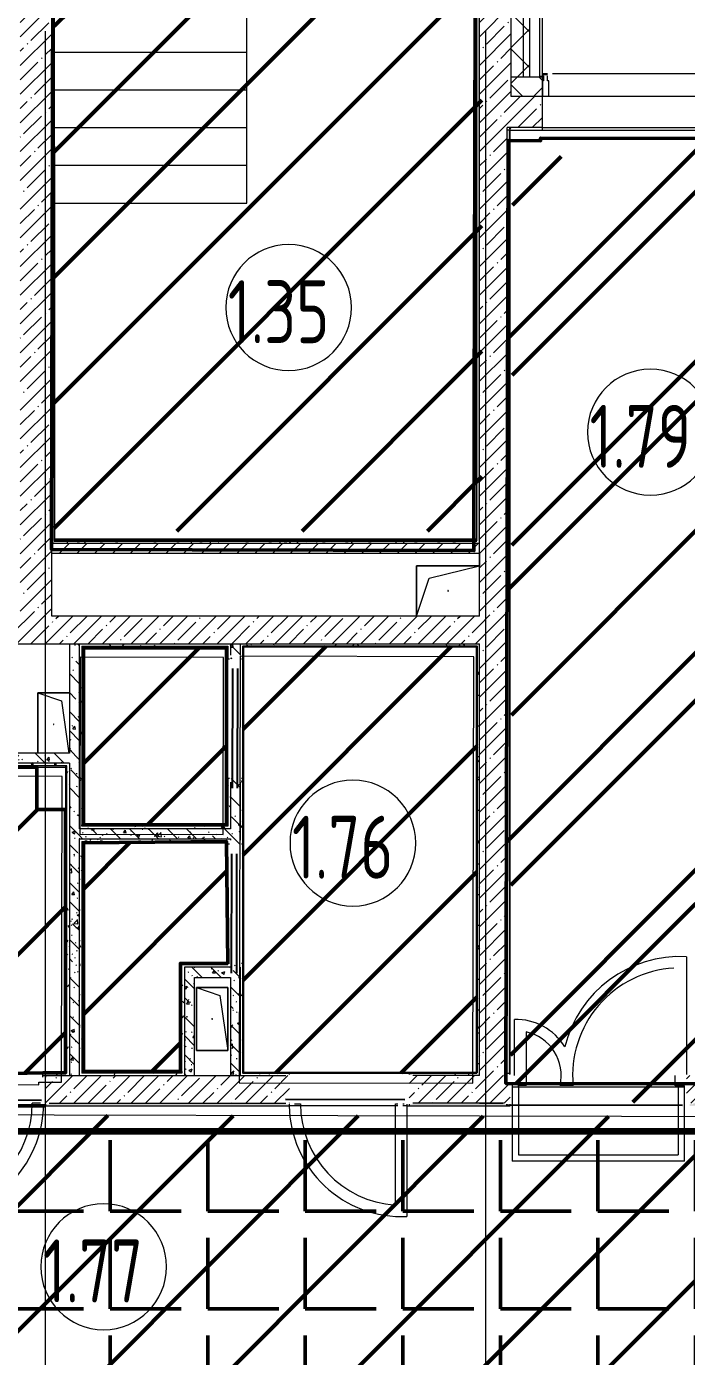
# Model space of a CAD drawing. Header units: millimetres. Extents: x -213547 to 415037, y -3642 to 106956.
# Drawn here: x 89274 to 94520, y 11253 to 21816 of the extents above; entities that cross this region are included whole.
import ezdxf

# ---------------------------------------------------------------- set-up
doc = ezdxf.new("R2010")
doc.units = ezdxf.units.MM
for name, color, linetype, lineweight in [('10)FK4', 3, 'Continuous', 50), ('1005 Краска CF15.1', 3, 'Continuous', 50), ('1014 Краска CF1.3', 64, 'Continuous', 158), ('1048 Монтаж CF6', 92, 'Continuous', 50), ('2)CF1', 5, 'Continuous', 30), ('947 Штук ЛК CF15.1', 3, 'Continuous', 50), ('950 Штук CF1 CF13 CF1.3', 3, 'Continuous', 50), ('953 СКБ ЛК CF15.1', 3, 'Continuous', 50), ('A-AREA-BNDY', 7, 'Continuous', 5), ('A-AREA-IDEN', 7, 'Continuous', 9), ('A-FLOR', 7, 'Continuous', 9), ('A-GENM', 7, 'Continuous', 9), ('A-GLAZ-CWMG', 7, 'Continuous', 9), ('A-GLAZ-CWMG-1', 7, 'Continuous', 20), ('A-WALL', 7, 'Continuous', 5), ('I-WALL', 7, 'Continuous', 5), ('S-STRS', 7, 'Continuous', 9), ('Оси', 7, 'Continuous', 9)]:
    doc.layers.add(name, color=color, linetype=linetype, lineweight=lineweight)
doc.layers.add('A-WALL-1', color=9, linetype='Continuous', lineweight=5, true_color=0x808080)
doc.layers.add('A-WALL-FNSH-1', color=9, linetype='Continuous', lineweight=5, true_color=0x808080)
doc.styles.add('СПДС', font='ГОСТ тип А.ttf', dxfattribs={"width": 0.9})
pattern_1 = [(45, (64.7, -136.06), (-114.04925, 114.04925), []), (45, (178.75, -136.06), (-114.04925, 114.04925), [201.612, -40.322, 6.706, -33.617])]
pattern_2 = [(45, (64.7, -136.06), (-141.42136, 141.42136), []), (135, (64.7, -136.06), (-141.42136, -141.42136), [])]
pattern_3 = [(135, (64.7, -136.06), (-150.8683, -150.8683), [213.36, -35.56, 7.112, -35.56]), (135, (64.7, 14.71), (-150.8683, -150.8683), []), (50, (64.7, -136.06), (255.05767, -22.3145), [26.67, -293.37]), (355, (64.7, -136.06), (-49.3404, 267.47914), [21.336, -234.696]), (100.451, (85.96, -137.92), (205.71947, 245.16356), [22.666, -249.326]), (46.184, (64.7, -64.94), (379.511, -58.86), [40.005, -440.055]), (96.636, (96.33, -69.85), (332.3634, 346.3991), [33.999, -373.989]), (351.184, (64.7, -64.94), (332.3669, 346.3953), [32.004, -352.044]), (21, (100.26, -82.72), (212.26017, -143.1711), [26.67, -293.37]), (326, (100.26, -82.72), (86.5224, 257.8632), [21.336, -234.696]), (71.451, (117.95, -94.65), (298.78395, 114.6901), [22.666, -249.326]), (37.5, (64.7, -136.06), (4.32385, 118.37751), [6.706, -225.146, 6.706, -231.546, -235.585]), (37.5, (64.7, -136.06), (4.32385, 118.37751), [-470.103, 6.706, -228.879]), (7.5, (64.7, -136.06), (93.54758, 140.2533), [6.706, -129.134, 6.706, -219.812, -89.789]), (7.5, (64.7, -136.06), (93.54758, 140.2533), [-362.356, 6.706, -83.083]), (327.5, (-14.6, -136.06), (189.82734, -8.02019), [6.706, -82.194, 6.706, -270.662, -368.046]), (327.5, (-14.6, -136.06), (189.82734, -8.02019), [-366.268, 6.706, -361.34]), (317.5, (-50.16, -136.06), (207.38114, 35.59764), [6.706, -108.864, 6.706, -177.495, -261.366]), (317.5, (-50.16, -136.06), (207.38114, 35.59764), [-299.771, 6.706, -254.66])]
pattern_4 = [(0, (64.7, -136.06), (243.84, 60.96), [20.117, -162.763, 20.117, -162.763, -975.36]), (0, (64.7, -136.06), (243.84, 60.96), [-365.76, 20.117, -345.643, 20.117, -162.763, -426.72]), (0, (64.7, -136.06), (243.84, 60.96), [-914.4, 20.117, -101.803, 20.117, -284.683]), (120, (156.14, -105.58), (-174.71291, 180.691634), [20.117, -162.763, 20.117, -162.763, -975.36]), (120, (156.14, -105.58), (-174.71291, 180.691634), [-365.76, 20.117, -345.643, 20.117, -162.763, -426.72]), (120, (156.14, -105.58), (-174.71291, 180.691634), [-914.4, 20.117, -101.803, 20.117, -284.683]), (240, (186.62, 16.34), (-69.12709, -241.651634), [20.117, -162.763, 20.117, -162.763, -975.36]), (240, (186.62, 16.34), (-69.12709, -241.651634), [-365.76, 20.117, -345.643, 20.117, -162.763, -426.72]), (240, (186.62, 16.34), (-69.12709, -241.651634), [-914.4, 20.117, -101.803, 20.117, -284.683])]
pattern_5 = [(45, (-289142.7, 38.6), (-498.4042, 498.4042), [])]

# ---------------------------------------------------------------- blocks, each defined once
blk = doc.blocks.new('GM_Отверстие прямоугольное _в плите_ - Отверстие-21716050-Объем проектирования 1 этажа')
at = {"layer": 'A-GENM'}
for p, q in [((-250, -200), (-250, 200)), ((-250, 200), (250, 200)), ((250, 200), (-250, 200)), ((-250, 200), (-250, -200)), ((-150, 100), (250, 200)), ((-250, -200), (-150, 100))]:
    blk.add_line(p, q, dxfattribs=at)
for start, end in [(360, 180), (180, 360)]:
    blk.add_arc((0, 0), 2.5, start, end, dxfattribs=at)
blk = doc.blocks.new('GM_Отверстие прямоугольное _в плите_ - Отверстие-V124-Объем проектирования 1 этажа')
at = {"layer": 'A-GENM'}
for p, q in [((-250, -125), (-250, 125)), ((-250, 125), (-250, -125)), ((-187, 62), (230, 122)), ((-250, -125), (-187, 62)), ((230, -125), (-250, -125)), ((-250, -125), (230, -125))]:
    blk.add_line(p, q, dxfattribs=at)
for start, end in [(360, 180), (180, 360)]:
    blk.add_arc((0, 0), 2.5, start, end, dxfattribs=at)
blk = doc.blocks.new('Прямоугольный импост - Импост структурный с накладкой - 170мм-22855280-Объем проектирования 1 этажа')
at = {"layer": 'A-GLAZ-CWMG-1'}
for p, q in [((0, 160), (-50, 160)), ((-50, 160), (-50, 40)), ((0, 40), (0, 160)), ((-50, 40), (-40, 40)), ((-40, 40), (-40, 0)), ((-10, 0), (-10, 40)), ((-10, 40), (0, 40)), ((0, 0), (-10, 0)), ((0, -10), (0, 0)), ((-40, -10), (0, -10))]:
    blk.add_line(p, q, dxfattribs=at)
blk = doc.blocks.new('GM_Отверстие прямоугольное _в плите_ - Отверстие-V205-Объем проектирования 1 этажа')
at = {"layer": 'A-GENM'}
for p, q in [((-250, -125), (-250, 125)), ((-250, 125), (250, 125)), ((250, 125), (-250, 125)), ((-250, 125), (-250, -125)), ((-187, 62), (250, 125)), ((250, 125), (250, -125)), ((250, -125), (250, 125)), ((-250, -125), (-187, 62)), ((250, -125), (-250, -125)), ((-250, -125), (250, -125))]:
    blk.add_line(p, q, dxfattribs=at)
for start, end in [(360, 180), (180, 360)]:
    blk.add_arc((0, 0), 2.5, start, end, dxfattribs=at)
blk = doc.blocks.new('Марка_Помещения - Номер-25198446-Объем проектирования 1 этажа')
at = {"layer": 'A-AREA-IDEN'}
for start, end in [(360, 180), (180, 360)]:
    blk.add_arc((0, 0), 2.5, start, end, dxfattribs=at)

msp = doc.modelspace()

# ---------------------------------------------------------------- hatches: boundary and pattern name
at = {"layer": '10)FK4'}
h = msp.add_hatch(dxfattribs=at)
h.set_pattern_fill('ANSI31', color=1, scale=444)
h.paths.add_polyline_path([(100608.3, 20488.4), (100294.3, 20489.1), (99129.4, 20491.8), (99129.5, 20566.8), (99130.3, 20895.8), (98246.3, 20897.9), (96610.3, 20901.7), (95121.4, 20926.2), (95117.7, 19372.2), (98656.7, 19363.9), (99147.7, 19362.8), (99147, 19070.8), (98661.5, 19071.9), (94955, 19080.6), (94959.4, 20926.6), (93360.4, 20930.4), (93360.3, 20909.4), (93102.3, 20910), (93084.7, 13422), (94591.7, 13418.5), (94601.4, 17548.5), (96302.8, 17544.5), (100601.4, 17534.4)])
at = {"layer": '1005 Краска CF15.1'}
h = msp.add_hatch(dxfattribs=at)
h.set_pattern_fill('ANSI31', color=256, scale=222)
h.set_pattern_definition(pattern_5)
h.paths.add_polyline_path([(92894.7, 17808.6), (89494.7, 17808.6), (89494.7, 27138.6), (92894.7, 27138.6)])
h = msp.add_hatch(dxfattribs=at)
h.set_pattern_fill('ANSI31', color=256, scale=300)
h.paths.add_polyline_path([(100644.7, 20341.2), (100330.7, 20342), (99165.7, 20344.7), (99165.9, 20419.7), (99166.7, 20748.7), (98282.7, 20750.8), (96646.7, 20754.6), (95157.7, 20779.1), (95154.1, 19225.1), (98693.1, 19216.8), (99184.1, 19215.6), (99183.4, 18923.6), (98697.9, 18924.8), (94991.4, 18933.5), (94995.7, 20779.5), (93396.7, 20783.2), (93396.7, 20762.2), (93138.7, 20762.8), (93121.1, 13274.9), (94628.1, 13271.3), (94637.8, 17401.3), (96339.2, 17397.3), (100637.8, 17387.2)])
at = {"layer": '1048 Монтаж CF6'}
h = msp.add_hatch(dxfattribs=at)
h.set_pattern_fill('ANGLE', color=256, scale=111)
h.set_pattern_definition([(0, (0, 0), (0, 775.335), [563.88, -211.455]), (90, (0, 0), (-775.335, 5e-14), [563.88, -211.455])])
h.paths.add_polyline_path([(98511.1, 13147.3), (82778.7, 13184.2), (82778.7, 12963.9), (82778.7, 12923.9), (83491.7, 12923.9), (83491.7, 12878.9), (82776, 12878.9), (82771.7, 12878.4), (82771.7, 12868.9), (82728.4, 12868.9), (82725.2, 11508.9), (82771.7, 11508.9), (82846.7, 11507.9), (83441.7, 11507.9), (83521.7, 11498.9), (83521.7, 11434.9), (84781.7, 11434.9), (84781.7, 11444.9), (84801.7, 11444.9), (85055.7, 11434.9), (85055.7, 10484.9), (85474.7, 10484.9), (85474.7, 10463.9), (85524.7, 10463.9), (85524.7, 10363.9), (85514.7, 10323.9), (85524.7, 10323.9), (85524.7, 10306.9), (85564.7, 10306.9), (85564.7, 10303.9), (85609.7, 10303.9), (85609.7, 10258.5), (85658.8, 10258.4), (87584.7, 10253.9), (87584.7, 10303.9), (87583.2, 10306.9), (87574.7, 10306.9), (87574.7, 10323.9), (87584.7, 10363.9), (87574.7, 10363.9), (87574.7, 10463.9), (87624.7, 10463.9), (89374.7, 10463.9), (89423.7, 10463.9), (89423.7, 10483.9), (89423.7, 10484.9), (90049.7, 10484.9), (90073.9, 10463.9), (90099.7, 10463.9), (90099.7, 10413.9), (90109.7, 10413.9), (90109.7, 10409), (91389.7, 10406), (91389.7, 10413.9), (91399.7, 10463.9), (91434.7, 10463.9), (91434.7, 10471.9), (91449.7, 10471.9), (91449.7, 10484.9), (92574.7, 10484.9), (92614.7, 10471.9), (92614.7, 10403.1), (93484.7, 10401.1), (93484.7, 10463.9), (93484.7, 10471.9), (93524.7, 10471.9), (93524.7, 10484.9), (97423.9, 10484.9), (97425.3, 11111.8), (97462.7, 11111.7), (97462.7, 11204.9), (98506.6, 11204.9)])
at = {"layer": '2)CF1'}
h = msp.add_hatch(dxfattribs=at)
h.set_pattern_fill('ANSI31', color=256, scale=222)
h.paths.add_polyline_path([(92853.7, 16892.9), (90995.7, 16892.9), (90995.7, 13504.9), (92853.7, 13504.9)])
h.paths.add_polyline_path([(90863.9, 15324), (90863.7, 15324), (90863.7, 15333), (89725.7, 15333), (89725.7, 13514.9), (90498, 13514.9), (90498, 14374.9), (90874.7, 14374.9)])
h.paths.add_polyline_path([(90863.7, 16794), (90863.7, 16881.9), (89725.7, 16881.9), (89725.7, 15475), (90863.7, 15475)])
h = msp.add_hatch(dxfattribs=at)
h.set_pattern_fill('ANSI31', color=256, scale=222)
h.paths.add_polyline_path([(89583.7, 15597.9), (89356.3, 15597.9), (89356.3, 15932.9), (86958.3, 15932.9), (86958.3, 14064.9), (88415.7, 14064.9), (88415.7, 13484.9), (89404.7, 13504.9), (89583.7, 13504.9)])
h = msp.add_hatch(dxfattribs=at)
h.set_pattern_fill('ANSI31', color=256, scale=222)
h.paths.add_polyline_path([(98511.1, 13147.3), (82778.7, 13184.2), (82778.7, 12963.9), (82778.7, 12923.9), (83491.7, 12923.9), (83491.7, 12878.9), (82776, 12878.9), (82771.7, 12878.4), (82771.7, 12868.9), (82728.4, 12868.9), (82725.2, 11508.9), (82771.7, 11508.9), (82846.7, 11507.9), (83441.7, 11507.9), (83521.7, 11498.9), (83521.7, 11434.9), (84781.7, 11434.9), (84781.7, 11444.9), (84801.7, 11444.9), (85055.7, 11434.9), (85055.7, 10484.9), (85474.7, 10484.9), (85474.7, 10463.9), (85524.7, 10463.9), (85524.7, 10363.9), (85514.7, 10323.9), (85524.7, 10323.9), (85524.7, 10306.9), (85564.7, 10306.9), (85564.7, 10303.9), (85609.7, 10303.9), (85609.7, 10258.5), (85658.8, 10258.4), (87584.7, 10253.9), (87584.7, 10303.9), (87583.2, 10306.9), (87574.7, 10306.9), (87574.7, 10323.9), (87584.7, 10363.9), (87574.7, 10363.9), (87574.7, 10463.9), (87624.7, 10463.9), (89374.7, 10463.9), (89423.7, 10463.9), (89423.7, 10483.9), (89423.7, 10484.9), (90049.7, 10484.9), (90073.9, 10463.9), (90099.7, 10463.9), (90099.7, 10413.9), (90109.7, 10413.9), (90109.7, 10409), (91389.7, 10406), (91389.7, 10413.9), (91399.7, 10463.9), (91434.7, 10463.9), (91434.7, 10471.9), (91449.7, 10471.9), (91449.7, 10484.9), (92574.7, 10484.9), (92614.7, 10471.9), (92614.7, 10403.1), (93484.7, 10401.1), (93484.7, 10463.9), (93484.7, 10471.9), (93524.7, 10471.9), (93524.7, 10484.9), (97423.9, 10484.9), (97425.3, 11111.8), (97462.7, 11111.7), (97462.7, 11204.9), (98506.6, 11204.9)])
at = {"layer": '947 Штук ЛК CF15.1'}
h = msp.add_hatch(dxfattribs=at)
h.set_pattern_fill('ANSI31', color=256, scale=222)
h.set_pattern_definition(pattern_5)
h.paths.add_polyline_path([(92894.7, 17808.6), (89494.7, 17808.6), (89494.7, 27138.6), (92894.7, 27138.6)])
h = msp.add_hatch(dxfattribs=at)
h.set_pattern_fill('ANSI31', color=256, scale=300)
h.paths.add_polyline_path([(100644.7, 20341.2), (100330.7, 20342), (99165.7, 20344.7), (99165.9, 20419.7), (99166.7, 20748.7), (98282.7, 20750.8), (96646.7, 20754.6), (95157.7, 20779.1), (95154.1, 19225.1), (98693.1, 19216.8), (99184.1, 19215.6), (99183.4, 18923.6), (98697.9, 18924.8), (94991.4, 18933.5), (94995.7, 20779.5), (93396.7, 20783.2), (93396.7, 20762.2), (93138.7, 20762.8), (93121.1, 13274.9), (94628.1, 13271.3), (94637.8, 17401.3), (96339.2, 17397.3), (100637.8, 17387.2)])
at = {"layer": '950 Штук CF1 CF13 CF1.3'}
h = msp.add_hatch(dxfattribs=at)
h.set_pattern_fill('ANSI31', color=256, scale=222)
h.paths.add_polyline_path([(92853.7, 16892.9), (90995.7, 16892.9), (90995.7, 13504.9), (92853.7, 13504.9)])
h.paths.add_polyline_path([(90863.9, 15324), (90863.7, 15324), (90863.7, 15333), (89725.7, 15333), (89725.7, 13514.9), (90498, 13514.9), (90498, 14374.9), (90874.7, 14374.9)])
h.paths.add_polyline_path([(90863.7, 16794), (90863.7, 16881.9), (89725.7, 16881.9), (89725.7, 15475), (90863.7, 15475)])
h = msp.add_hatch(dxfattribs=at)
h.set_pattern_fill('ANSI31', color=256, scale=222)
h.paths.add_polyline_path([(89583.7, 15597.9), (89356.3, 15597.9), (89356.3, 15932.9), (86958.3, 15932.9), (86958.3, 14064.9), (88415.7, 14064.9), (88415.7, 13484.9), (89404.7, 13504.9), (89583.7, 13504.9)])
h = msp.add_hatch(dxfattribs=at)
h.set_pattern_fill('ANSI31', color=256, scale=222)
h.paths.add_polyline_path([(98511.1, 13147.3), (82778.7, 13184.2), (82778.7, 12963.9), (82778.7, 12923.9), (83491.7, 12923.9), (83491.7, 12878.9), (82776, 12878.9), (82771.7, 12878.4), (82771.7, 12868.9), (82728.4, 12868.9), (82725.2, 11508.9), (82771.7, 11508.9), (82846.7, 11507.9), (83441.7, 11507.9), (83521.7, 11498.9), (83521.7, 11434.9), (84781.7, 11434.9), (84781.7, 11444.9), (84801.7, 11444.9), (85055.7, 11434.9), (85055.7, 10484.9), (85474.7, 10484.9), (85474.7, 10463.9), (85524.7, 10463.9), (85524.7, 10363.9), (85514.7, 10323.9), (85524.7, 10323.9), (85524.7, 10306.9), (85564.7, 10306.9), (85564.7, 10303.9), (85609.7, 10303.9), (85609.7, 10258.5), (85658.8, 10258.4), (87584.7, 10253.9), (87584.7, 10303.9), (87583.2, 10306.9), (87574.7, 10306.9), (87574.7, 10323.9), (87584.7, 10363.9), (87574.7, 10363.9), (87574.7, 10463.9), (87624.7, 10463.9), (89374.7, 10463.9), (89423.7, 10463.9), (89423.7, 10483.9), (89423.7, 10484.9), (90049.7, 10484.9), (90073.9, 10463.9), (90099.7, 10463.9), (90099.7, 10413.9), (90109.7, 10413.9), (90109.7, 10409), (91389.7, 10406), (91389.7, 10413.9), (91399.7, 10463.9), (91434.7, 10463.9), (91434.7, 10471.9), (91449.7, 10471.9), (91449.7, 10484.9), (92574.7, 10484.9), (92614.7, 10471.9), (92614.7, 10403.1), (93484.7, 10401.1), (93484.7, 10463.9), (93484.7, 10471.9), (93524.7, 10471.9), (93524.7, 10484.9), (97423.9, 10484.9), (97425.3, 11111.8), (97462.7, 11111.7), (97462.7, 11204.9), (98506.6, 11204.9)])
at = {"layer": '953 СКБ ЛК CF15.1'}
h = msp.add_hatch(dxfattribs=at)
h.set_pattern_fill('ANSI31', color=256, scale=300)
h.paths.add_polyline_path([(100644.7, 20341.2), (100330.7, 20342), (99165.7, 20344.7), (99165.9, 20419.7), (99166.7, 20748.7), (98282.7, 20750.8), (96646.7, 20754.6), (95157.7, 20779.1), (95154.1, 19225.1), (98693.1, 19216.8), (99184.1, 19215.6), (99183.4, 18923.6), (98697.9, 18924.8), (94991.4, 18933.5), (94995.7, 20779.5), (93396.7, 20783.2), (93396.7, 20762.2), (93138.7, 20762.8), (93121.1, 13274.9), (94628.1, 13271.3), (94637.8, 17401.3), (96339.2, 17397.3), (100637.8, 17387.2)])
at = {"layer": 'A-WALL'}
h = msp.add_hatch(dxfattribs=at)
h.set_pattern_fill('FP_24', color=256, style=0, pattern_type=2)
h.set_pattern_definition(pattern_2)
h.paths.add_polyline_path([(93274.7, 21413.9), (93274.7, 23213.9), (93224.7, 23213.9), (93224.7, 21413.9), (93274.3, 21413.9)])
h.paths.add_polyline_path([(93274.7, 24913.9), (93274.7, 27063.9), (93224.7, 27063.9), (93224.7, 24913.9)])
h = msp.add_hatch(dxfattribs=at)
h.set_pattern_fill('FP_24', color=256, style=0, pattern_type=2)
h.set_pattern_definition(pattern_2)
h.paths.add_polyline_path([(93124.7, 21413.9), (93224.7, 21413.9), (93224.7, 23213.9), (93134.7, 23213.9), (93134.7, 23203.9), (93126.7, 23203.9), (93124.7, 21416.9)])
h.paths.add_polyline_path([(93126.7, 24913.9), (93126.7, 24923.9), (93134.7, 24923.9), (93134.7, 24913.9), (93224.7, 24913.9), (93224.7, 26963.9), (93124.7, 26963.9), (93124.7, 24913.9)])
h = msp.add_hatch(dxfattribs=at)
h.set_pattern_fill('FP_24', color=256, style=0, pattern_type=2)
h.set_pattern_definition(pattern_2)
h.paths.add_polyline_path([(103514.7, 21263.9), (104714.7, 21263.9), (104714.7, 21413.9), (103514.7, 21413.9), (103514.7, 21350)])
h.paths.add_polyline_path([(109084.3, 21263.9), (109114.7, 21263.9), (109114.7, 21413.9), (107814.7, 21413.9), (107814.7, 21263.9)])
h.paths.add_polyline_path([(101214.7, 21263.9), (101214.7, 21413.9), (96674.7, 21413.9), (96674.7, 21263.9), (100864.7, 21263.9)])
h.paths.add_polyline_path([(106914.7, 21263.9), (106914.7, 21413.9), (105614.7, 21413.9), (105614.7, 21263.9), (106114.7, 21263.9)])
h.paths.add_polyline_path([(110414.7, 21263.9), (110867.9, 21263.9), (110759.3, 21413.9), (110014.7, 21413.9), (110014.7, 21263.9)])
h.paths.add_polyline_path([(93124.7, 21263.9), (93374.7, 21263.9), (93374.7, 21413.9), (93124.7, 21413.9), (93124.7, 21321.3)])
h.paths.add_polyline_path([(111147.3, 21263.9), (111299.8, 21263.9), (111191.3, 21413.9), (111006.2, 21413.9), (111114.7, 21263.9)])
at = {"layer": 'I-WALL'}
h = msp.add_hatch(dxfattribs=at)
h.set_pattern_fill('FP_1', color=256, style=0, pattern_type=2)
h.set_pattern_definition(pattern_1)
h.paths.add_polyline_path([(89474.7, 17133.9), (89474.7, 26963.9), (89224.7, 26963.9), (89224.7, 17133.9)])
h = msp.add_hatch(dxfattribs=at)
h.set_pattern_fill('FP_1', color=256, style=0, pattern_type=2)
h.set_pattern_definition(pattern_1)
h.paths.add_polyline_path([(93094.7, 21013.9), (93124.7, 21013.9), (93124.7, 23213.9), (92874.7, 23213.9), (92874.7, 21013.9)])
h.paths.add_polyline_path([(92874.7, 24913.9), (93124.7, 24913.9), (93124.7, 26963.9), (92874.7, 26963.9), (92874.7, 25296.2)])
h = msp.add_hatch(dxfattribs=at)
h.set_pattern_fill('FP_191', color=256, style=0, pattern_type=2)
h.set_pattern_definition(pattern_4)
h.paths.add_polyline_path([(89474.7, 17713.9), (89494.7, 17734.9), (89494.7, 26692.9), (89474.7, 26693.9), (89474.7, 17876.3)])
h.paths.add_polyline_path([(89485.2, 17713.9), (89494.7, 17713.9), (89494.7, 17733.9), (89474.7, 17713.9)])
h = msp.add_hatch(dxfattribs=at)
h.set_pattern_fill('FP_191', color=256, style=0, pattern_type=2)
h.set_pattern_definition(pattern_4)
h.paths.add_polyline_path([(92874.7, 17733.9), (92874.7, 23213.9), (92854.7, 23213.9), (92854.7, 17734.9)])
h.paths.add_polyline_path([(92854.7, 24913.9), (92874.7, 24913.9), (92874.7, 26713.9), (92854.7, 26713.9), (92854.7, 25296.2)])
h = msp.add_hatch(dxfattribs=at)
h.set_pattern_fill('FP_1', color=256, style=0, pattern_type=2)
h.set_pattern_definition(pattern_1)
h.paths.add_polyline_path([(99144.7, 21013.9), (100644.7, 21013.9), (100644.7, 21263.9), (96674.7, 21263.9), (96674.7, 21013.9), (98768.9, 21013.9)])
h.paths.add_polyline_path([(93310.3, 21013.9), (93374.7, 21013.9), (93374.7, 21263.9), (93124.7, 21263.9), (93124.7, 21013.9)])
h = msp.add_hatch(dxfattribs=at)
h.set_pattern_fill('FP_1', color=256, style=0, pattern_type=2)
h.set_pattern_definition(pattern_1)
h.paths.add_polyline_path([(93064.7, 13483.9), (93064.7, 13491.9), (93094.7, 13491.9), (93094.3, 21013.9), (92874.7, 21013.9), (92874.7, 13483.9)])
h = msp.add_hatch(dxfattribs=at)
h.set_pattern_fill('FP_191', color=256, style=0, pattern_type=2)
h.set_pattern_definition(pattern_4)
h.paths.add_polyline_path([(93094.7, 13503.9), (93114.7, 13504.9), (93114.7, 20993.9), (93094.7, 20993.9), (93094.7, 13636.4)])
h = msp.add_hatch(dxfattribs=at)
h.set_pattern_fill('FP_22', color=256, style=0, pattern_type=2)
h.set_pattern_definition([(45, (64.7, -136.06), (-70.71068, 70.71068), [])])
h.paths.add_polyline_path([(92579.8, 17633.9), (92874.7, 17633.9), (92874.7, 17713.9), (89474.7, 17713.9), (89474.7, 17633.9), (90641.9, 17633.9)])
h = msp.add_hatch(dxfattribs=at)
h.set_pattern_fill('FP_191', color=256, style=0, pattern_type=2)
h.set_pattern_definition(pattern_4)
h.paths.add_polyline_path([(92874.7, 17713.9), (92874.7, 17733.9), (89494.7, 17733.9), (89494.7, 17713.9), (92854.7, 17713.9)])
h = msp.add_hatch(dxfattribs=at)
h.set_pattern_fill('FP_1', color=256, style=0, pattern_type=2)
h.set_pattern_definition(pattern_1)
h.paths.add_polyline_path([(92874.7, 16913.9), (92874.7, 17133.9), (86554.7, 17133.9), (86554.7, 16913.9), (92862.2, 16913.9)])
h = msp.add_hatch(dxfattribs=at)
h.set_pattern_fill('FP_41', color=256, style=0, pattern_type=2)
h.set_pattern_definition(pattern_3)
h.paths.add_polyline_path([(89614.7, 13483.9), (89694.7, 13483.9), (89694.7, 16913.9), (89614.7, 16913.9), (89614.7, 13503.9)])
h = msp.add_hatch(dxfattribs=at)
h.set_pattern_fill('FP_191', color=256, style=0, pattern_type=2)
h.set_pattern_definition(pattern_4)
h.paths.add_polyline_path([(89714.7, 15464), (89714.7, 16913.9), (89694.7, 16913.9), (89694.7, 15464), (89714.6, 15464)])
h = msp.add_hatch(dxfattribs=at)
h.set_pattern_fill('FP_191', color=256, style=0, pattern_type=2)
h.set_pattern_definition(pattern_4)
h.paths.add_polyline_path([(90894.7, 16893.9), (90894.7, 16913.9), (89714.7, 16913.9), (89714.7, 16893.9), (90874.7, 16893.9)])
h = msp.add_hatch(dxfattribs=at)
h.set_pattern_fill('FP_41', color=256, style=0, pattern_type=2)
h.set_pattern_definition(pattern_3)
h.paths.add_polyline_path([(90974.7, 13483.9), (90974.7, 14374), (90894.7, 14374), (90894.7, 13483.9)])
h.paths.add_polyline_path([(90974.7, 15324), (90974.7, 15844), (90894.7, 15844), (90894.7, 15324)])
h.paths.add_polyline_path([(90974.7, 16794), (90974.7, 16913.9), (90894.7, 16913.9), (90894.7, 16794)])
h = msp.add_hatch(dxfattribs=at)
h.set_pattern_fill('FP_191', color=256, style=0, pattern_type=2)
h.set_pattern_definition(pattern_4)
h.paths.add_polyline_path([(90974.7, 13503.9), (90994.7, 13504), (90994.7, 14374), (90982.7, 14374), (90982.7, 14344), (90974.7, 14344), (90974.7, 13636.4)])
h.paths.add_polyline_path([(90982.7, 15324), (90994.7, 15324), (90994.7, 15844), (90982.7, 15844), (90982.7, 15814), (90974.7, 15814), (90974.7, 15354), (90982.7, 15354), (90982.7, 15340.6)])
h.paths.add_polyline_path([(90982.7, 16794), (90994.7, 16794), (90994.7, 16913.9), (90974.7, 16913.9), (90974.7, 16824), (90982.7, 16824), (90982.7, 16816.4)])
h = msp.add_hatch(dxfattribs=at)
h.set_pattern_fill('FP_191', color=256, style=0, pattern_type=2)
h.set_pattern_definition(pattern_4)
h.paths.add_polyline_path([(92874.7, 16913.9), (90994.7, 16913.9), (90995.7, 16893.9), (92854.7, 16894.9), (92861.5, 16901.4)])
h.paths.add_polyline_path([(92861.1, 16893.9), (92874.7, 16893.9), (92874.7, 16913.9), (92854.7, 16893.9)])
for points in [[(89725.7, 15464), (89725.7, 16892.9), (89714.7, 16893.9), (89714.7, 15475), (89723, 15466.8)], [(89854.1, 16881.9), (90863.7, 16881.9), (90862.1, 16892.9), (89725.7, 16892.9), (89728, 16881.9), (89732.3, 16881.9)], [(89560.3, 15932.9), (89594.7, 15932.9), (89594.6, 15943.9), (86554.7, 15943.9), (86554.7, 15932.9), (89518.3, 15932.9)], [(89583.7, 13503.9), (89594.7, 13504.9), (89593.8, 15932.9), (89583.7, 15932.9), (89583.7, 13636.4)], [(89714.7, 13503.9), (89725.7, 13503.9), (89725.7, 15344), (89714.7, 15333), (89714.7, 13514.9)], [(90863.7, 15324), (90874.7, 15324), (90873.5, 15333), (90863.7, 15333)], [(90498, 13503.9), (90509, 13514.9), (90509, 14374.9), (90498, 14374.9), (90498, 13514.9)], [(90529, 14363.9), (90874.7, 14363.9), (90874.7, 14374.9), (90509, 14374.9), (90509, 14363.9), (90516.7, 14363.9)]]:
    msp.add_hatch(color=256, dxfattribs=at).paths.add_polyline_path(points)
h = msp.add_hatch(color=256, dxfattribs=at)
h.paths.add_polyline_path([(90874.3, 15475), (90874.7, 15475), (90874.7, 15844), (90863.7, 15844), (90863.7, 15475)])
h.paths.add_polyline_path([(90863.7, 16794), (90874.7, 16794), (90874.7, 16893.9), (90863.7, 16892.9), (90863.7, 16795)])
h = msp.add_hatch(dxfattribs=at)
h.set_pattern_fill('FP_191', color=256, style=0, pattern_type=2)
h.set_pattern_definition(pattern_4)
h.paths.add_polyline_path([(90894.7, 15444), (90893, 15814), (90886.7, 15814), (90886.7, 15844), (90874.7, 15844), (90874.7, 15444)])
h.paths.add_polyline_path([(90874.7, 16794), (90886.7, 16794), (90888.7, 16824), (90894.7, 16824), (90894.7, 16893.9), (90874.7, 16893.9), (90874.7, 16816.4)])
h = msp.add_hatch(dxfattribs=at)
h.set_pattern_fill('FP_191', color=256, style=0, pattern_type=2)
h.set_pattern_definition(pattern_4)
h.paths.add_polyline_path([(92874.7, 13483.9), (92874.7, 16893.9), (92854.7, 16893.9), (92855.7, 13503.9)])
h.paths.add_polyline_path([(92854.7, 13483.9), (92874.7, 13483.9), (92854.7, 13503.9)])
h = msp.add_hatch(dxfattribs=at)
h.set_pattern_fill('FP_41', color=256, style=0, pattern_type=2)
h.set_pattern_definition(pattern_3)
h.paths.add_polyline_path([(89594.7, 15963.9), (89614.7, 15963.9), (89614.7, 16043.9), (86534.7, 16043.9), (86534.7, 15963.9), (89538.8, 15963.9)])
h = msp.add_hatch(dxfattribs=at)
h.set_pattern_fill('FP_191', color=256, style=0, pattern_type=2)
h.set_pattern_definition(pattern_4)
h.paths.add_polyline_path([(88685.7, 15943.9), (89614.7, 15943.9), (89614.7, 15963.9), (86554.7, 15963.9), (86555, 15943.9), (88605.7, 15943.9)])
h = msp.add_hatch(dxfattribs=at)
h.set_pattern_fill('FP_191', color=256, style=0, pattern_type=2)
h.set_pattern_definition(pattern_4)
h.paths.add_polyline_path([(89614.7, 13503.9), (89614.7, 15943.9), (89594.7, 15943.9), (89594.7, 13504.9)])
h = msp.add_hatch(dxfattribs=at)
h.set_pattern_fill('FP_191', color=256, style=0, pattern_type=2)
h.set_pattern_definition(pattern_4)
h.paths.add_polyline_path([(90516.7, 15444), (90874.7, 15444), (90874.1, 15464), (89694.7, 15464), (89694.7, 15444), (90509, 15444)])
h = msp.add_hatch(dxfattribs=at)
h.set_pattern_fill('FP_41', color=256, style=0, pattern_type=2)
h.set_pattern_definition(pattern_3)
h.paths.add_polyline_path([(90509, 15364), (90894.7, 15364), (90894.7, 15444), (89694.7, 15444), (89694.7, 15364), (89714.7, 15364)])
h = msp.add_hatch(color=256, dxfattribs=at)
h.paths.add_polyline_path([(90516.7, 15464), (90874.7, 15464), (90874.7, 15475), (89725.7, 15475), (89725.7, 15464)])
h.paths.add_polyline_path([(89725.7, 15464), (89714.7, 15475), (89714.7, 15464)])
h = msp.add_hatch(dxfattribs=at)
h.set_pattern_fill('FP_191', color=256, style=0, pattern_type=2)
h.set_pattern_definition(pattern_4)
h.paths.add_polyline_path([(89694.7, 13503.9), (89714.7, 13503.9), (89714.5, 15364), (89694.7, 15364), (89694.7, 13636.4)])
h = msp.add_hatch(dxfattribs=at)
h.set_pattern_fill('FP_191', color=256, style=0, pattern_type=2)
h.set_pattern_definition(pattern_4)
h.paths.add_polyline_path([(90509, 15344), (90886.7, 15344), (90886.7, 15354), (90894.7, 15354), (90894.7, 15364), (89714.7, 15364), (89714.8, 15344), (89725.7, 15344)])
h = msp.add_hatch(color=256, dxfattribs=at)
h.paths.add_polyline_path([(89725.7, 15344), (89714.7, 15344), (89714.7, 15333), (89719.6, 15338)])
h.paths.add_polyline_path([(90874.7, 15333), (90874.7, 15344), (89725.7, 15344), (89725.7, 15333), (90873.5, 15333)])
h = msp.add_hatch(dxfattribs=at)
h.set_pattern_fill('FP_191', color=256, style=0, pattern_type=2)
h.set_pattern_definition(pattern_4)
h.paths.add_polyline_path([(90516.7, 13503.9), (90529, 13503.9), (90529, 14343.9), (90509, 14343.9), (90509.2, 13503.9)])
h = msp.add_hatch(dxfattribs=at)
h.set_pattern_fill('FP_41', color=256, style=0, pattern_type=2)
h.set_pattern_definition(pattern_3)
h.paths.add_polyline_path([(90609, 14263.9), (90894.7, 14263.9), (90894.7, 14343.9), (90529, 14343.9), (90529, 14263.9)])
h = msp.add_hatch(dxfattribs=at)
h.set_pattern_fill('FP_41', color=256, style=0, pattern_type=2)
h.set_pattern_definition(pattern_3)
h.paths.add_polyline_path([(90603.3, 13483.9), (90609, 13483.9), (90609, 14263.9), (90529, 14263.9), (90529, 13483.9)])
h = msp.add_hatch(dxfattribs=at)
h.set_pattern_fill('FP_191', color=256, style=0, pattern_type=2)
h.set_pattern_definition(pattern_4)
h.paths.add_polyline_path([(89485.2, 13483.9), (89614.7, 13483.9), (89614.7, 13503.9), (89424.7, 13503.9), (89424.7, 13483.9)])
h = msp.add_hatch(dxfattribs=at)
h.set_pattern_fill('FP_1', color=256, style=0, pattern_type=2)
h.set_pattern_definition(pattern_1)
h.paths.add_polyline_path([(92579.8, 13263.9), (92874.7, 13263.9), (92874.7, 13483.9), (92314.7, 13483.9), (92314.7, 13263.9), (92344.7, 13263.9)])
h.paths.add_polyline_path([(90308.4, 13263.9), (91364.7, 13263.9), (91364.7, 13483.9), (89424.7, 13483.9), (89424.7, 13471.9), (89454.7, 13471.9), (89454.7, 13463.9), (89424.7, 13463.9), (89424.7, 13263.9), (89714.7, 13263.9)])
h = msp.add_hatch(dxfattribs=at)
h.set_pattern_fill('FP_191', color=256, style=0, pattern_type=2)
h.set_pattern_definition(pattern_4)
h.paths.add_polyline_path([(90529, 13483.9), (90529, 13503.9), (89694.7, 13503.9), (89694.7, 13483.9), (90516.7, 13483.9)])
h = msp.add_hatch(color=256, dxfattribs=at)
h.paths.add_polyline_path([(90498, 13503.9), (90509, 13503.9), (90509, 13514.9)])
h.paths.add_polyline_path([(89725.7, 13503.9), (90498, 13503.9), (90498, 13514.9), (89725.7, 13514.9)])
h = msp.add_hatch(dxfattribs=at)
h.set_pattern_fill('FP_191', color=256, style=0, pattern_type=2)
h.set_pattern_definition(pattern_4)
h.paths.add_polyline_path([(92854.7, 13483.9), (92854.7, 13503.9), (92314.7, 13503.9), (92314.7, 13491.9), (92344.7, 13491.9), (92345, 13483.9), (92854.6, 13483.9)])
h.paths.add_polyline_path([(90974.7, 13483.9), (91334.7, 13485.6), (91334.7, 13491.9), (91364.7, 13491.9), (91364.7, 13503.9), (90994.7, 13503)])
h.paths.add_polyline_path([(90974.7, 13483.9), (90994.7, 13503.9), (90974.7, 13503.9)])
h = msp.add_hatch(dxfattribs=at)
h.set_pattern_fill('FP_1', color=256, style=0, pattern_type=2)
h.set_pattern_definition(pattern_1)
h.paths.add_polyline_path([(94864.7, 13263.9), (94864.7, 13483.9), (94519.7, 13483.9), (94519.7, 13263.9), (94644.7, 13263.9)])
h.paths.add_polyline_path([(93064.7, 13263.9), (93119.7, 13263.9), (93119.7, 13483.9), (92874.7, 13483.9), (92874.7, 13263.9)])
h = msp.add_hatch(dxfattribs=at)
h.set_pattern_fill('FP_191', color=256, style=0, pattern_type=2)
h.set_pattern_definition(pattern_4)
h.paths.add_polyline_path([(97584.7, 13243.9), (97864.7, 13243.9), (97864.7, 13263.9), (97584.7, 13263.9)])
h.paths.add_polyline_path([(96884.7, 13243.9), (96884.7, 13263.9), (96544.7, 13263.9), (96544.7, 13255.9), (96514.7, 13255.9), (96514.7, 13243.9), (96804.7, 13243.9)])
h.paths.add_polyline_path([(92314.7, 13243.9), (93094.7, 13243.9), (93094.7, 13255.9), (93064.7, 13255.9), (93064.7, 13263.9), (92344.7, 13263.9), (92344.7, 13255.9), (92314.7, 13255.9)])
h.paths.add_polyline_path([(89694.7, 13243.9), (91364.7, 13243.9), (91364.7, 13255.9), (91334.7, 13255.9), (91334.7, 13263.9), (89454.7, 13263.9), (89454.7, 13255.9), (89424.7, 13255.9), (89424.7, 13243.9), (89614.7, 13243.9)])
h.paths.add_polyline_path([(94624.7, 13243.9), (95064.7, 13243.9), (95064.7, 13255.9), (95034.7, 13255.9), (95034.7, 13263.9), (94574.7, 13263.9), (94574.7, 13255.9), (94544.7, 13255.9), (94544.7, 13243.9)])
h.paths.add_polyline_path([(84931.1, 13243.9), (85204.7, 13243.9), (85204.7, 13255.9), (85174.7, 13255.9), (85174.7, 13263.9), (82778.7, 13263.9), (82778.7, 13243.9), (84814.7, 13243.9)])
h.paths.add_polyline_path([(86334.7, 13243.9), (86683.1, 13243.9), (86683.1, 13263.9), (86184.7, 13263.9), (86184.7, 13255.9), (86154.7, 13255.9), (86154.7, 13243.9)])
h.paths.add_polyline_path([(87383.1, 13243.9), (87564.7, 13243.9), (87564.7, 13263.9), (87383.1, 13263.9)])
h.paths.add_polyline_path([(88314.7, 13243.9), (88474.7, 13243.9), (88474.7, 13255.9), (88444.7, 13255.9), (88444.7, 13263.9), (88264.7, 13263.9), (88264.7, 13243.9)])

# ---------------------------------------------------------------- linework, layer by layer
for points in [[(90910.4, 16716.2), (90908.2, 15766.2)], [(90950.4, 16716.1), (90948.2, 15766.1)], [(90904.7, 14296.2), (90907, 15246.2)], [(90944.7, 14296.1), (90947, 15246.1)], [(88442.4, 13291.9), (89392.4, 13289.7)], [(91332.4, 13295.1), (92282.4, 13292.9)], [(93087.3, 13251), (94487.3, 13247.7)]]:
    msp.add_lwpolyline(points)
at = {"layer": '10)FK4', "flags": 128}
msp.add_lwpolyline([(89481, 21119.9), (89480, 21119.9), (89479.9, 21064.4), (89480.9, 21064.4), (89472.9, 17661.5), (92830.9, 17653.6), (92851, 26200.6), (92441.4, 26201.5), (89493, 26208.5)], close=True, dxfattribs=at)
msp.add_lwpolyline([(94959.4, 20926.6), (93360.4, 20930.4), (93360.3, 20909.4), (93102.3, 20910), (93084.7, 13422), (94591.7, 13418.5)], dxfattribs=at)
at = {"layer": '10)FK4'}
for points in [[(92852.7, 17735.9), (89494.7, 17735.9)], [(92853.7, 17735.9), (89495.7, 17735.9)], [(90863.7, 16794), (90863.7, 15475), (89725.7, 15475), (89725.7, 16881.9), (90863.7, 16881.9), (90863.7, 16794)], [(89404.7, 13504.9), (88415.7, 13484.9), (88415.7, 14064.9), (86958.3, 14064.9), (86958.3, 15932.9), (89356.3, 15932.9), (89356.3, 15597.9), (89583.7, 15597.9), (89583.7, 13504.9), (89404.7, 13504.9)], [(90874.7, 14374.9), (90863.7, 15344), (89725.7, 15333), (89725.7, 13514.9), (90498, 13514.9), (90498, 14374.9), (90874.7, 14374.9)], [(89423.7, 13242.9), (82820.7, 13242.9), (82820.7, 11463.9), (84263.7, 11463.9)], [(89424.7, 13242.9), (82821.7, 13242.9), (82821.7, 11463.9), (84264.7, 11463.9)]]:
    msp.add_lwpolyline(points, dxfattribs=at)
at = {"layer": '1014 Краска CF1.3'}
msp.add_lwpolyline([(85055.7, 13042.9), (120423.7, 13042.9), (120423.7, 12113.9), (121253.7, 12093.9), (121274.7, 10263.9), (100873.7, 10263.9), (100873.7, 10983.9), (97462.7, 11004.9), (97463.7, 10284.9), (85034.7, 10284.9)], close=True, dxfattribs=at)
at = {"layer": '2)CF1'}
msp.add_lwpolyline([(92853.7, 13504.9), (90995.7, 13504.9), (90995.7, 16892.9), (92853.7, 16892.9)], close=True, dxfattribs=at)
at = {"layer": 'A-AREA-BNDY', "flags": 128}
for points in [[(90839.6, 16804.3), (89701.7, 16807), (89698.4, 15400.1), (90836.3, 15397.4)], [(90971.7, 16815), (90963.7, 13427), (92821.7, 13422.6), (92829.7, 16810.6)], [(89372.7, 13410.7), (89372.8, 13430.7), (89551.8, 13430.3), (89557.4, 15858.3), (86539.5, 15865.4), (86537.5, 15037.4), (86915.9, 15036.5), (86914.5, 14414.5), (86526.1, 14415.4), (86525.1, 13997.4), (88385.1, 13993), (88383.7, 13413)], [(82729.2, 13184.3), (82724.9, 11376.3), (85018.9, 11370.9), (85016.7, 10420.9), (85435.7, 10419.9), (85435.6, 10398.9), (85470.6, 10398.9), (85470.3, 10258.9), (85658.8, 10258.4), (89121.8, 10250.3), (89385.3, 10249.7), (89385.7, 10410.7), (97423.6, 10391.8), (97425.3, 11111.8), (98506.3, 11109.3), (98511.1, 13147.3)]]:
    msp.add_lwpolyline(points, close=True, dxfattribs=at)
at = {"layer": 'A-FLOR'}
for p, q in [((93424.7, 21263.9), (94944.7, 21263.9)), ((93114.7, 13491.9), (93114.7, 20993.9)), ((93374.7, 21013.9), (94994.7, 21013.9)), ((93374.7, 20993.9), (94974.7, 20993.9)), ((92874.7, 17633.9), (92874.7, 17533.9)), ((92374.7, 17133.9), (89474.7, 17133.9)), ((89714.7, 16893.9), (90863.7, 16893.9)), ((90994.7, 16893.9), (90994.7, 16744)), ((90995.7, 16893.9), (92853.7, 16893.9)), ((92854.7, 16893.9), (92854.7, 13504.9)), ((90994.7, 15324), (90994.7, 16704)), ((90886.7, 15844), (90874.7, 15844)), ((90994.7, 15844), (90982.7, 15844)), ((90874.7, 14464), (90874.7, 15324)), ((90982.7, 15324), (90994.7, 15324)), ((90874.7, 14374.9), (90874.7, 14424)), ((90994.7, 14374), (90982.7, 14374)), ((90994.7, 13503.9), (90994.7, 14374)), ((94519.3, 14427.6), (94519.3, 13491.9)), ((93152.9, 13483.9), (93152.9, 13928.6)), ((93244.7, 13830.9), (93244.7, 13404.9)), ((89594.7, 13503.9), (89404.7, 13503.9)), ((89404.7, 13471.9), (89404.7, 13503.9)), ((91364.7, 13503.9), (90995.7, 13503.9)), ((91364.7, 13491.9), (91364.7, 13503.9)), ((92854.7, 13503.9), (92314.7, 13503.9)), ((92314.7, 13503.9), (92314.7, 13491.9)), ((94429.3, 13401.9), (94429.3, 13483.9)), ((93134.7, 13403.9), (93134.7, 12803.9)), ((93135.6, 13394), (94503.8, 13394)), ((93244.7, 13404.9), (93179.4, 13404.9)), ((94459.7, 13414), (93179.7, 13414)), ((93179.7, 13403.9), (93184.7, 13403.9)), ((93184.7, 13403.9), (93184.7, 12853.9)), ((93618.3, 13405.4), (93515.9, 13405.4)), ((94429.3, 13401.9), (94504.7, 13401.9)), ((94454.7, 13403.9), (94459.7, 13403.9)), ((94454.7, 13403.9), (94454.7, 12853.9)), ((94504.7, 12803.9), (94504.7, 13401.9)), ((88565.7, 13243.9), (91362.9, 13243.9)), ((89384.7, 13263.9), (89319.7, 13263.9)), ((89404.7, 13255.9), (89404.7, 13243.9)), ((91364.7, 13243.9), (91364.7, 13255.9)), ((92224.7, 13243.9), (91364.7, 13243.9)), ((91404.7, 13258.7), (91452, 13258.7)), ((92206, 12455.3), (92206, 13258.7)), ((92206, 13258.7), (92224.7, 13258.7)), ((92264.7, 13258.7), (92274.7, 13258.7)), ((92294.3, 13243.9), (92264.7, 13243.9)), ((92296, 13255.9), (92296, 12364.5)), ((92296, 13243.9), (93094.7, 13243.9)), ((92314.7, 13255.9), (92314.7, 13243.9)), ((93095.5, 13243.9), (93119.7, 13243.9)), ((93119.7, 13243.9), (93119.7, 13255.9)), ((94504.7, 12803.9), (93134.7, 12803.9)), ((93184.7, 12853.9), (94454.7, 12853.9))]:
    msp.add_line(p, q, dxfattribs=at)
for centre, radius, start, end in [((94469.7, 13483.9), 945, 86.9906, 166.09511), ((94469.7, 13483.9), 945, 86.9906, 166.09511), ((94469.7, 13483.9), 855, 93.35556, 185.27324), ((94469.7, 13483.9), 855, 93.35556, 185.27324), ((93169.7, 13483.9), 445, 30.68536, 92.15971), ((93169.7, 13483.9), 445, 30.68536, 92.15971), ((93169.7, 13483.9), 355, 347.21166, 77.80233), ((93169.7, 13483.9), 355, 347.21166, 77.80233), ((88514.7, 13263.9), 895, 267.50529, 359.48672), ((88514.7, 13263.9), 895, 267.50529, 359.48672), ((88514.7, 13263.9), 805, 273.63543, 0), ((88514.7, 13263.9), 805, 273.63543, 0), ((92257, 13258.7), 895, 180.94411, 272.49471), ((92257, 13258.7), 895, 180.94411, 272.49471), ((92257, 13258.7), 805, 180, 266.36457), ((92257, 13258.7), 805, 180, 266.36457)]:
    msp.add_arc(centre, radius, start, end, dxfattribs=at)
at = {"layer": 'A-WALL'}
for p, q in [((93124.7, 26963.9), (93124.7, 21413.9)), ((89494.7, 26693.9), (89494.7, 17733.9)), ((93224.7, 21413.9), (93224.7, 23213.9)), ((93274.7, 21413.9), (93274.7, 23213.9)), ((93354.7, 21413.9), (93354.7, 23213.9)), ((93374.7, 21443.9), (93414.7, 21443.9)), ((93454.7, 21443.9), (94914.7, 21443.9)), ((93374.7, 21413.9), (93124.7, 21413.9)), ((93124.7, 21413.9), (93124.7, 21263.9)), ((93354.7, 21421.9), (93374.7, 21421.9)), ((93374.7, 21416.9), (93354.7, 21416.9)), ((93124.7, 21263.9), (93374.7, 21263.9)), ((93374.7, 21013.9), (93094.7, 21013.9)), ((93115.7, 20993.9), (93374.7, 20993.9)), ((89495.7, 17734.9), (89494.7, 17734.9)), ((92854.7, 17733.9), (89494.7, 17733.9)), ((92853.7, 17734.9), (92854.7, 17734.9)), ((90874.7, 16893.9), (90874.7, 16794)), ((90994.7, 16893.9), (92854.7, 16893.9)), ((89594.7, 15943.9), (86554.7, 15943.9)), ((89594.7, 15932.9), (89594.7, 15943.9)), ((89594.7, 13503.9), (89594.7, 15932.9)), ((89714.7, 15464), (89714.7, 15475)), ((90874.7, 15464), (89714.7, 15464)), ((89714.7, 15344), (90874.7, 15344)), ((89714.7, 15333), (89714.7, 13503.9)), ((90874.7, 15333), (90874.7, 15344)), ((90874.7, 14363.9), (90874.7, 14374)), ((90509, 13514.9), (90509, 13503.9)), ((90995.7, 13503.9), (90994.7, 13503.9)), ((92854.7, 13504.9), (92854.7, 13503.9)), ((91362.9, 13243.9), (91364.7, 13243.9))]:
    msp.add_line(p, q, dxfattribs=at)
at = {"layer": 'A-WALL-1'}
for p, q in [((89474.7, 17133.9), (89474.7, 26713.9)), ((89474.7, 26713.9), (89474.7, 17713.9)), ((92874.7, 17133.9), (92874.7, 23213.9)), ((93374.7, 20993.9), (93374.7, 21413.9)), ((93094.7, 13491.9), (93094.7, 21013.9)), ((93114.7, 20993.9), (93094.7, 20993.9)), ((93124.7, 21013.9), (93115.7, 21003.9)), ((93115.7, 21003.9), (93115.7, 20993.9)), ((89474.7, 17713.9), (89474.7, 17713.9)), ((89474.7, 17713.9), (92874.7, 17713.9)), ((92854.7, 17734.9), (92854.7, 17733.9)), ((89474.7, 17633.9), (92874.7, 17633.9)), ((92874.7, 17133.9), (92374.7, 17133.9)), ((86554.7, 16913.9), (90974.7, 16913.9)), ((89614.7, 16913.9), (89614.7, 16043.9)), ((89694.7, 15444), (89694.7, 16913.9)), ((90894.7, 16913.9), (90894.7, 16824)), ((90974.7, 16913.9), (92874.7, 16913.9)), ((90974.7, 16824), (90974.7, 16913.9)), ((92874.7, 13483.9), (92874.7, 16913.9)), ((90863.7, 16893.9), (90874.7, 16893.9)), ((90874.7, 16794), (90886.7, 16794)), ((90982.7, 16794), (90994.7, 16794)), ((89614.7, 15963.9), (85034.7, 15963.9)), ((89614.7, 16043.9), (88685.7, 16043.9)), ((89614.7, 15963.9), (89614.7, 13483.9)), ((90874.7, 15844), (90874.7, 15464)), ((90894.7, 15814), (90894.7, 15444)), ((90974.7, 15354), (90974.7, 15814)), ((90894.7, 15444), (89694.7, 15444)), ((89694.7, 15364), (90894.7, 15364)), ((89694.7, 13483.9), (89694.7, 15364)), ((90874.7, 15324), (90886.7, 15324)), ((90894.7, 15364), (90894.7, 15354)), ((90886.7, 14374), (90874.7, 14374)), ((90874.7, 14363.9), (90509, 14363.9)), ((90894.7, 14343.9), (90529, 14343.9)), ((90529, 14343.9), (90529, 13483.9)), ((90609, 14263.9), (90894.7, 14263.9)), ((90609, 13483.9), (90609, 14263.9)), ((90894.7, 14263.9), (90894.7, 13483.9)), ((90974.7, 13483.9), (90974.7, 14344)), ((89404.7, 13483.9), (89424.7, 13483.9)), ((89424.7, 13483.9), (89424.7, 13471.9)), ((89424.7, 13483.9), (91334.7, 13483.9)), ((90509, 13503.9), (89714.7, 13503.9)), ((90509, 13503.9), (90509, 13503.9)), ((92874.7, 13483.9), (92344.7, 13483.9)), ((93094.7, 13503.9), (93114.7, 13503.9)), ((89424.7, 13255.9), (89424.7, 13243.9)), ((89454.7, 13263.9), (91334.7, 13263.9)), ((93064.7, 13263.9), (92344.7, 13263.9)), ((92874.7, 13263.9), (93064.7, 13263.9)), ((93094.7, 13243.9), (93094.7, 13255.9))]:
    msp.add_line(p, q, dxfattribs=at)
at = {"layer": 'A-WALL-FNSH-1'}
for p, q in [((92854.7, 17734.9), (92854.7, 23213.9)), ((93374.7, 21413.9), (93374.7, 23213.9)), ((89495.7, 20867), (89495.7, 21862.3)), ((93115.7, 20993.9), (93114.7, 20993.9)), ((93115.7, 20992.9), (93374.7, 20992.9)), ((93374.7, 20992.9), (93374.7, 20993.9)), ((89495.7, 20867), (89494.7, 20867)), ((92853.7, 17735.9), (92853.7, 17734.9)), ((89714.7, 16893.9), (89714.7, 15475)), ((89725.7, 16892.9), (89725.7, 16893.9)), ((90863.7, 16892.9), (89725.7, 16892.9)), ((89725.7, 16881.9), (90863.7, 16881.9)), ((89725.7, 15464), (89725.7, 16881.9)), ((90863.7, 16893.9), (90863.7, 16892.9)), ((90863.7, 16881.9), (90863.7, 16794)), ((90995.7, 16794), (90995.7, 16892.9)), ((90995.7, 16892.9), (92853.7, 16892.9)), ((92853.7, 16892.9), (92853.7, 13504.9)), ((90863.7, 16794), (90874.7, 16794)), ((90994.7, 16794), (90995.7, 16794)), ((86554.7, 15932.9), (89594.7, 15932.9)), ((89583.7, 15943.9), (89583.7, 13503.9)), ((90874.7, 15844), (90863.7, 15844)), ((90863.7, 15844), (90863.7, 15464)), ((90995.7, 15844), (90994.7, 15844)), ((90995.7, 15324), (90995.7, 15844)), ((90874.7, 15475), (89714.7, 15475)), ((89714.7, 15344), (89714.7, 15333)), ((89714.7, 15333), (90874.7, 15333)), ((89725.7, 13503.9), (89725.7, 15344)), ((90863.7, 15344), (90863.7, 15324)), ((90863.7, 15324), (90874.7, 15324)), ((90874.7, 15324), (90874.7, 15333)), ((90994.7, 15324), (90995.7, 15324)), ((90498, 14374.9), (90498, 13503.9)), ((90874.7, 14374.9), (90498, 14374.9)), ((90874.7, 14374), (90863.7, 14374)), ((90863.7, 14374), (90863.7, 14363.9)), ((90874.7, 14374), (90874.7, 14374.9)), ((90995.7, 14374), (90994.7, 14374)), ((90995.7, 13504.9), (90995.7, 14374)), ((90509, 13514.9), (90509, 14363.9)), ((89594.7, 13504.9), (89404.7, 13504.9)), ((89404.7, 13504.9), (89404.7, 13503.9)), ((90509, 13514.9), (89714.7, 13514.9)), ((91364.7, 13504.9), (90995.7, 13504.9)), ((91364.7, 13503.9), (91364.7, 13504.9)), ((92853.7, 13504.9), (92314.7, 13504.9)), ((92314.7, 13504.9), (92314.7, 13503.9)), ((93114.7, 13503.9), (93119.7, 13503.9)), ((93119.7, 13504.9), (93115.7, 13504.9)), ((93119.7, 13503.9), (93119.7, 13504.9)), ((89424.7, 13243.9), (89424.7, 13242.9)), ((89424.7, 13242.9), (91364.7, 13242.9)), ((91364.7, 13242.9), (91364.7, 13243.9)), ((92314.7, 13243.9), (92314.7, 13242.9)), ((92314.7, 13242.9), (93119.7, 13242.9)), ((93095.5, 13243.9), (93094.7, 13243.9)), ((93119.7, 13242.9), (93119.7, 13243.9))]:
    msp.add_line(p, q, dxfattribs=at)
at = {"layer": 'I-WALL'}
for p, q in [((92853.7, 17735.9), (92853.7, 26276.4)), ((93115.7, 21003.9), (93115.7, 21013.9)), ((93115.7, 13493.9), (93115.7, 20993.9)), ((93116.7, 21013.9), (93116.7, 21005)), ((93116.7, 20993.9), (93116.7, 13493.9)), ((89495.7, 20867), (89495.7, 17734.4)), ((89495.7, 20314.3), (89494.7, 20314.3)), ((89494.7, 17735.9), (92853.7, 17735.9)), ((89495.7, 17734.4), (89494.7, 17734.4)), ((92853.7, 17734.9), (89495.7, 17734.9)), ((93115.7, 13493.9), (93116.7, 13493.9))]:
    msp.add_line(p, q, dxfattribs=at)
at = {"layer": 'S-STRS'}
for p, q in [((91024.7, 21613.9), (91024.7, 21913.9)), ((89494.7, 21613.9), (91024.7, 21613.9)), ((89494.7, 21613.9), (91024.7, 21613.9)), ((91024.7, 21313.9), (91024.7, 21613.9)), ((89494.7, 21313.9), (91024.7, 21313.9)), ((89494.7, 21313.9), (91024.7, 21313.9)), ((91024.7, 21013.9), (91024.7, 21313.9)), ((89494.7, 21013.9), (91024.7, 21013.9)), ((89494.7, 21013.9), (91024.7, 21013.9)), ((91024.7, 20713.9), (91024.7, 21013.9)), ((89494.7, 20713.9), (91024.7, 20713.9)), ((89494.7, 20713.9), (91024.7, 20713.9)), ((91024.7, 20413.9), (91024.7, 20713.9)), ((89494.7, 20413.9), (91024.7, 20413.9)), ((89494.7, 20413.9), (91024.7, 20413.9))]:
    msp.add_line(p, q, dxfattribs=at)
at = {"layer": 'Оси'}
for points in [[(89424.7, -2042.3), (89424.7, 2957.7), (89424.7, 16779), (89424.7, 21779)], [(92924.7, -2042.3), (92924.7, 2957.7), (92924.7, 16779), (92924.7, 21779)]]:
    msp.add_lwpolyline(points, dxfattribs=at)

# ---------------------------------------------------------------- block references
at = {"layer": 'A-AREA-IDEN', "xscale": 199.9999999999999, "yscale": 199.9999999999999, "zscale": 199.9999999999999}
for p in [(91357.8, 19584.1), (94233.2, 18594.1), (91868.5, 15330.6), (89887.3, 11965.2)]:
    msp.add_blockref('Марка_Помещения - Номер-25198446-Объем проектирования 1 этажа', p, dxfattribs=at)
at = {"layer": 'A-GENM'}
msp.add_blockref('GM_Отверстие прямоугольное _в плите_ - Отверстие-21716050-Объем проектирования 1 этажа', (92624.7, 17333.9), dxfattribs=at)
at = {"layer": 'A-GENM', "rotation": 270}
for name, p in [('GM_Отверстие прямоугольное _в плите_ - Отверстие-V124-Объем проектирования 1 этажа', (89489.7, 16274)), ('GM_Отверстие прямоугольное _в плите_ - Отверстие-V205-Объем проектирования 1 этажа', (90749.7, 13933.9))]:
    msp.add_blockref(name, p, dxfattribs=at)
at = {"layer": 'A-GLAZ-CWMG', "rotation": 180}
msp.add_blockref('Прямоугольный импост - Импост структурный с накладкой - 170мм-22855280-Объем проектирования 1 этажа', (93374.7, 21423.9), dxfattribs=at)

# ---------------------------------------------------------------- texts
at = {"layer": 'A-AREA-IDEN', "char_height": 500, "width": 1212.151, "attachment_point": 1, "style": 'СПДС'}
for s, insert in [('1.35', (90874.1, 19801.2)), ('1.79', (93749.4, 18811.2)), ('1.76', (91384.7, 15547.7)), ('1.77', (89403.5, 12182.4))]:
    msp.add_mtext(s, dxfattribs=dict(at, insert=insert))

doc.saveas('drawing.dxf')
